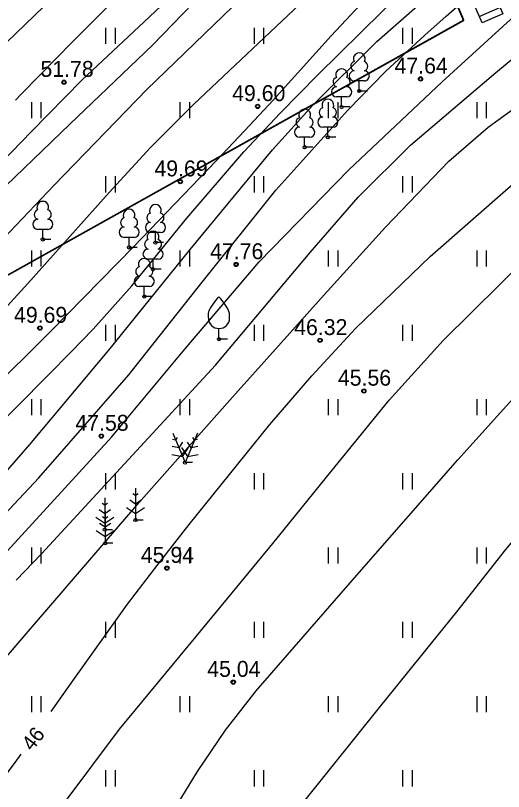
# Model space of a CAD drawing. Extents: x 643243 to 644029, y 6457933 to 6458373.
# Drawn here: x 643660.96 to 643683.97, y 6458190.07 to 6458226.65 of the extents above; entities that cross this region are included whole.
import ezdxf

# ---------------------------------------------------------------- set-up
doc = ezdxf.new("R2010")
doc.units = 0
for name, color, linetype in [('HALJASTUS', 7, 'Continuous'), ('HORISONTAAL', 7, 'Continuous'), ('KORGUS-EH2000', 7, 'Continuous'), ('MOOTMPUNKT', 7, 'Continuous'), ('PIIR', 7, 'Continuous'), ('PUU', 7, 'Continuous'), ('TEE', 7, 'Continuous')]:
    doc.layers.add(name, color=color, linetype=linetype)

msp = doc.modelspace()

# ---------------------------------------------------------------- linework, layer by layer
at = {"layer": 'HALJASTUS'}
for p, q in [((643665.208, 6458226.069), (643665.208, 6458225.308)), ((643665.663, 6458226.069), (643665.663, 6458225.308)), ((643672.208, 6458226.069), (643672.208, 6458225.308)), ((643672.663, 6458226.069), (643672.663, 6458225.308)), ((643679.208, 6458226.069), (643679.208, 6458225.308)), ((643679.663, 6458226.069), (643679.663, 6458225.308)), ((643661.708, 6458222.569), (643661.708, 6458221.808)), ((643662.163, 6458222.569), (643662.163, 6458221.808)), ((643668.708, 6458222.569), (643668.708, 6458221.808)), ((643669.163, 6458222.569), (643669.163, 6458221.808)), ((643675.708, 6458222.569), (643675.708, 6458221.808)), ((643676.163, 6458222.569), (643676.163, 6458221.808)), ((643682.708, 6458222.569), (643682.708, 6458221.808)), ((643683.163, 6458222.569), (643683.163, 6458221.808)), ((643665.208, 6458219.069), (643665.208, 6458218.308)), ((643665.663, 6458219.069), (643665.663, 6458218.308)), ((643672.208, 6458219.069), (643672.208, 6458218.308)), ((643672.663, 6458219.069), (643672.663, 6458218.308)), ((643679.208, 6458219.069), (643679.208, 6458218.308)), ((643679.663, 6458219.069), (643679.663, 6458218.308)), ((643661.708, 6458215.569), (643661.708, 6458214.808)), ((643662.163, 6458215.569), (643662.163, 6458214.808)), ((643668.708, 6458215.569), (643668.708, 6458214.808)), ((643669.163, 6458215.569), (643669.163, 6458214.808)), ((643675.708, 6458215.569), (643675.708, 6458214.808)), ((643676.163, 6458215.569), (643676.163, 6458214.808)), ((643682.708, 6458215.569), (643682.708, 6458214.808)), ((643683.163, 6458215.569), (643683.163, 6458214.808)), ((643665.208, 6458212.069), (643665.208, 6458211.308)), ((643665.663, 6458212.069), (643665.663, 6458211.308)), ((643672.208, 6458212.069), (643672.208, 6458211.308)), ((643672.663, 6458212.069), (643672.663, 6458211.308)), ((643679.208, 6458212.069), (643679.208, 6458211.308)), ((643679.663, 6458212.069), (643679.663, 6458211.308)), ((643661.708, 6458208.569), (643661.708, 6458207.808)), ((643662.163, 6458208.569), (643662.163, 6458207.808)), ((643668.708, 6458208.569), (643668.708, 6458207.808)), ((643669.163, 6458208.569), (643669.163, 6458207.808)), ((643675.708, 6458208.569), (643675.708, 6458207.808)), ((643676.163, 6458208.569), (643676.163, 6458207.808)), ((643682.708, 6458208.569), (643682.708, 6458207.808)), ((643683.163, 6458208.569), (643683.163, 6458207.808)), ((643665.208, 6458205.069), (643665.208, 6458204.308)), ((643665.663, 6458205.069), (643665.663, 6458204.308)), ((643672.208, 6458205.069), (643672.208, 6458204.308)), ((643672.663, 6458205.069), (643672.663, 6458204.308)), ((643679.208, 6458205.069), (643679.208, 6458204.308)), ((643679.663, 6458205.069), (643679.663, 6458204.308)), ((643661.708, 6458201.569), (643661.708, 6458200.808)), ((643662.163, 6458201.569), (643662.163, 6458200.808)), ((643668.708, 6458201.569), (643668.708, 6458200.808)), ((643669.163, 6458201.569), (643669.163, 6458200.808)), ((643675.708, 6458201.569), (643675.708, 6458200.808)), ((643676.163, 6458201.569), (643676.163, 6458200.808)), ((643682.708, 6458201.569), (643682.708, 6458200.808)), ((643683.163, 6458201.569), (643683.163, 6458200.808)), ((643665.208, 6458198.069), (643665.208, 6458197.308)), ((643665.663, 6458198.069), (643665.663, 6458197.308)), ((643672.208, 6458198.069), (643672.208, 6458197.308)), ((643672.663, 6458198.069), (643672.663, 6458197.308)), ((643679.208, 6458198.069), (643679.208, 6458197.308)), ((643679.663, 6458198.069), (643679.663, 6458197.308)), ((643661.708, 6458194.569), (643661.708, 6458193.808)), ((643662.163, 6458194.569), (643662.163, 6458193.808)), ((643668.708, 6458194.569), (643668.708, 6458193.808)), ((643669.163, 6458194.569), (643669.163, 6458193.808)), ((643675.708, 6458194.569), (643675.708, 6458193.808)), ((643676.163, 6458194.569), (643676.163, 6458193.808)), ((643682.708, 6458194.569), (643682.708, 6458193.808)), ((643683.163, 6458194.569), (643683.163, 6458193.808)), ((643665.208, 6458191.069), (643665.208, 6458190.308)), ((643665.663, 6458191.069), (643665.663, 6458190.308)), ((643672.208, 6458191.069), (643672.208, 6458190.308)), ((643672.663, 6458191.069), (643672.663, 6458190.308)), ((643679.208, 6458191.069), (643679.208, 6458190.308)), ((643679.663, 6458191.069), (643679.663, 6458190.308))]:
    msp.add_line(p, q, dxfattribs=at)
at = {"layer": 'HORISONTAAL'}
for points in [[(643644.615, 6458187.422), (643649.801, 6458191.33), (643652.342, 6458193.347), (643654.754, 6458195.508), (643660.225, 6458201.04), (643665.488, 6458206.772), (643668.944, 6458210.925), (643672.449, 6458215.034), (643676.678, 6458219.365), (643681.075, 6458223.527), (643685.376, 6458227.45), (643689.792, 6458231.233), (643696.026, 6458236.237), (643702.259, 6458241.24), (643709.984, 6458247.504), (643717.713, 6458253.764)], [(643653.33, 6458188.136), (643656.057, 6458191.201), (643661.463, 6458197.505), (643666.888, 6458203.794), (643671.191, 6458208.651), (643675.518, 6458213.487), (643678.403, 6458216.677), (643681.391, 6458219.773), (643683.255, 6458221.39), (643686.262, 6458223.565), (643689.229, 6458225.784), (643692.863, 6458228.944), (643698.221, 6458233.805), (643700.931, 6458236.199), (643703.704, 6458238.514), (643707.312, 6458241.089), (643709.138, 6458242.349), (643710.895, 6458243.696), (643716.221, 6458248.202), (643721.544, 6458252.709)], [(643660.992, 6458200.032), (643662.18, 6458201.277), (643666.296, 6458205.714), (643670.395, 6458210.165), (643674.863, 6458215.469), (643677.127, 6458218.091), (643679.58, 6458220.529), (643683.496, 6458223.873), (643687.465, 6458227.151), (643691.433, 6458230.449), (643695.4, 6458233.748), (643700.777, 6458238.283), (643706.154, 6458242.817), (643711.962, 6458247.55), (643717.841, 6458252.195)], [(643662.638, 6458193.832), (643663.585, 6458195.176), (643666.239, 6458198.895), (643667.682, 6458200.782), (643669.148, 6458202.652), (643672.958, 6458207.368), (643674.935, 6458209.665), (643676.998, 6458211.892), (643680.516, 6458215.292), (643684.19, 6458218.514), (643687.146, 6458221.027), (643690.103, 6458223.539), (643697.336, 6458229.676), (643704.568, 6458235.812), (643707.624, 6458238.538), (643712.096, 6458242.755), (643714.361, 6458244.829), (643716.695, 6458246.823), (643721.652, 6458250.778)], [(643663.202, 6458189.453), (643665.872, 6458193.008), (643669.484, 6458197.379), (643673.093, 6458201.751), (643675.826, 6458205.142), (643678.584, 6458208.514), (643681.122, 6458211.323), (643685.168, 6458215.311), (643689.319, 6458219.195), (643694.82, 6458224.378), (643700.392, 6458229.482), (643703.605, 6458232.325), (643706.821, 6458235.164), (643709.213, 6458237.304), (643711.607, 6458239.441), (643714.361, 6458241.66), (643718.704, 6458244.725)], [(643641.834, 6458204.094), (643643.436, 6458206.788), (643645.039, 6458209.483), (643646.152, 6458211.347), (643646.766, 6458212.239), (643647.464, 6458213.068), (643649.371, 6458214.947), (643652.343, 6458217.628), (643655.296, 6458220.326), (643659.222, 6458224.124), (643663.158, 6458227.915), (643666.818, 6458231.411), (643670.606, 6458234.764), (643673.743, 6458237.329), (643676.881, 6458239.895)], [(643667.072, 6458186.969), (643669.549, 6458191.008), (643670.863, 6458192.967), (643672.313, 6458194.821), (643677.049, 6458200.273), (643681.826, 6458205.696), (643685.258, 6458209.515), (643688.748, 6458213.278), (643689.865, 6458214.212), (643691.757, 6458215.362), (643692.683, 6458215.961), (643693.524, 6458216.659), (643695.246, 6458218.518), (643697.672, 6458221.461), (643700.188, 6458224.323), (643704.117, 6458228.264), (643706.158, 6458230.154), (643708.295, 6458231.941), (643709.823, 6458233.028), (643712.21, 6458234.515), (643714.532, 6458236.089), (643718.322, 6458239.071)], [(643660.962, 6458222.654), (643661.246, 6458222.953), (643663.664, 6458225.418), (643666.097, 6458227.87), (643669.008, 6458230.851), (643670.506, 6458232.294), (643672.086, 6458233.644), (643674.919, 6458235.878), (643677.752, 6458238.112)], [(643645.05, 6458203.176), (643646.034, 6458205.099), (643647.019, 6458207.023), (643647.735, 6458208.194), (643649.064, 6458209.785), (643650.552, 6458211.248), (643652.729, 6458213.16), (643656.103, 6458215.882), (643657.759, 6458217.272), (643659.347, 6458218.739), (643661.715, 6458221.171), (643664.093, 6458223.594), (643667.023, 6458226.354), (643669.955, 6458229.111), (643671.984, 6458231.33), (643672.998, 6458232.439), (643674.095, 6458233.459), (643676.16, 6458235.155), (643678.224, 6458236.852)], [(643657.226, 6458215.629), (643659.624, 6458217.79), (643663.524, 6458221.519), (643667.423, 6458225.248), (643671.749, 6458229.724), (643673.922, 6458231.949), (643676.221, 6458234.036), (643677.424, 6458235.035), (643678.627, 6458236.034)], [(643647.417, 6458202.682), (643650.763, 6458206.106), (643654.11, 6458209.53), (643662.777, 6458218.647), (643667.151, 6458223.163), (643671.669, 6458227.53), (643675.432, 6458231.002), (643679.195, 6458234.474)], [(643657.341, 6458209.419), (643661.55, 6458214.012), (643665.385, 6458218.31), (643667.332, 6458220.43), (643669.364, 6458222.465), (643674.629, 6458227.447), (643679.894, 6458232.428)], [(643635.637, 6458186.227), (643640.824, 6458190.847), (643645.714, 6458195.368), (643650.557, 6458199.938), (643656.619, 6458205.81), (643662.611, 6458211.754), (643666.539, 6458215.752), (643670.422, 6458219.793), (643671.768, 6458221.222), (643673.108, 6458222.658), (643675.849, 6458225.684), (643678.628, 6458228.674), (643679.678, 6458229.745), (643680.728, 6458230.817)], [(643658.002, 6458205.174), (643662.524, 6458209.713), (643663.578, 6458210.78), (643664.62, 6458211.859), (643666.443, 6458213.907), (643669.046, 6458217.096), (643671.724, 6458220.219), (643673.448, 6458222.05), (643675.211, 6458223.842), (643678.247, 6458226.838), (643681.283, 6458229.833)], [(643642.402, 6458188.456), (643645.542, 6458191.326), (643647.926, 6458193.334), (643651.611, 6458196.22), (643653.416, 6458197.709), (643655.142, 6458199.29), (643657.826, 6458202.071), (643661.643, 6458206.426), (643665.367, 6458210.864), (643669.196, 6458215.61), (643673.073, 6458220.32), (643674.985, 6458222.42), (643678, 6458225.425), (643681.196, 6458228.229), (643681.491, 6458228.47), (643681.786, 6458228.712)], [(643659.956, 6458202.629), (643662.054, 6458204.853), (643666.311, 6458209.709), (643669.762, 6458214.075), (643673.242, 6458218.416), (643676.637, 6458222.189), (643678.411, 6458224.001), (643680.265, 6458225.727), (643681.274, 6458226.616), (643682.283, 6458227.505)], [(643674.614, 6458189.664), (643678.189, 6458194.104), (643681.779, 6458198.534), (643684.084, 6458201.472), (643685.277, 6458202.913), (643686.571, 6458204.291), (643687.342, 6458204.922), (643688.874, 6458205.722), (643691.401, 6458206.545), (643692.669, 6458206.954), (643693.882, 6458207.462), (643702.415, 6458211.751), (643710.939, 6458216.07), (643713.394, 6458217.342), (643715.82, 6458218.7), (643716.596, 6458219.232), (643717.78, 6458220.371)], [(643659.043, 6458188.894), (643660.95, 6458191.437), (643661.225, 6458191.827)]]:
    msp.add_lwpolyline(points, dxfattribs=at)
at = {"layer": 'KORGUS-EH2000'}
for centre in [(643680.061, 6458223.658), (643663.248, 6458223.503), (643672.381, 6458222.362), (643668.732, 6458218.814), (643671.365, 6458214.91), (643662.112, 6458211.911), (643675.323, 6458211.333), (643677.389, 6458208.948), (643665.007, 6458206.822), (643668.1, 6458200.597), (643671.229, 6458195.223)]:
    msp.add_circle(centre, 0.1, dxfattribs=at)
at = {"layer": 'MOOTMPUNKT'}
for centre in [(643680.061, 6458223.658), (643663.248, 6458223.503), (643677.173, 6458223.085), (643672.381, 6458222.362), (643676.341, 6458222.334), (643675.691, 6458220.908), (643674.596, 6458220.437), (643668.732, 6458218.814), (643662.247, 6458216.09), (643666.318, 6458215.715), (643667.559, 6458215.94), (643671.365, 6458214.91), (643667.448, 6458214.688), (643667.033, 6458213.402), (643662.112, 6458211.911), (643670.556, 6458211.391), (643675.323, 6458211.333), (643677.389, 6458208.948), (643665.007, 6458206.822), (643668.955, 6458205.573), (643666.621, 6458202.866), (643665.169, 6458202.41), (643665.195, 6458201.775), (643668.1, 6458200.597), (643671.229, 6458195.223)]:
    msp.add_circle(centre, 0.075, dxfattribs=at)
at = {"layer": 'PIIR'}
msp.add_lwpolyline([(643524.52, 6458192.86), (643577.63, 6458217.12), (643596.21, 6458180.5), (643640.7, 6458203.32), (643682.1, 6458226.44), (643667.02, 6458261.82), (643757.99, 6458307.46), (643809.94, 6458318.75)], dxfattribs=at)
msp.add_lwpolyline([(643667.01, 6458261.77), (643682.09, 6458226.39), (643640.69, 6458203.28), (643622.44, 6458238.91)], close=True, dxfattribs=at)
at = {"layer": 'PUU'}
for p, q in [((643677.413, 6458223.56), (643676.933, 6458223.56)), ((643677.173, 6458223.085), (643677.173, 6458223.56)), ((643677.553, 6458223.085), (643677.173, 6458223.085)), ((643676.581, 6458222.809), (643676.101, 6458222.809)), ((643676.341, 6458222.334), (643676.341, 6458222.809)), ((643676.721, 6458222.334), (643676.341, 6458222.334)), ((643675.931, 6458221.383), (643675.451, 6458221.383)), ((643675.691, 6458220.908), (643675.691, 6458221.383)), ((643674.836, 6458220.912), (643674.356, 6458220.912)), ((643674.596, 6458220.437), (643674.596, 6458220.912)), ((643676.071, 6458220.908), (643675.691, 6458220.908)), ((643674.976, 6458220.437), (643674.596, 6458220.437)), ((643662.487, 6458216.565), (643662.007, 6458216.565)), ((643662.247, 6458216.09), (643662.247, 6458216.565)), ((643667.799, 6458216.415), (643667.319, 6458216.415)), ((643667.559, 6458215.94), (643667.559, 6458216.415)), ((643662.627, 6458216.09), (643662.247, 6458216.09)), ((643666.558, 6458216.19), (643666.078, 6458216.19)), ((643666.318, 6458215.715), (643666.318, 6458216.19)), ((643666.698, 6458215.715), (643666.318, 6458215.715)), ((643667.939, 6458215.94), (643667.559, 6458215.94)), ((643667.688, 6458215.163), (643667.208, 6458215.163)), ((643667.448, 6458214.688), (643667.448, 6458215.163)), ((643667.828, 6458214.688), (643667.448, 6458214.688)), ((643667.273, 6458213.877), (643666.793, 6458213.877)), ((643667.033, 6458213.402), (643667.033, 6458213.877)), ((643667.413, 6458213.402), (643667.033, 6458213.402)), ((643670.556, 6458211.391), (643670.556, 6458211.891)), ((643670.956, 6458211.391), (643670.556, 6458211.391)), ((643668.373, 6458206.955), (643668.955, 6458205.573)), ((643669.537, 6458206.955), (643668.955, 6458205.573)), ((643668.509, 6458206.633), (643668.362, 6458206.661)), ((643668.591, 6458206.758), (643668.509, 6458206.633)), ((643668.841, 6458206.531), (643668.664, 6458206.264)), ((643669.246, 6458206.264), (643669.069, 6458206.531)), ((643669.401, 6458206.633), (643669.319, 6458206.758)), ((643669.548, 6458206.661), (643669.401, 6458206.633)), ((643668.664, 6458206.264), (643668.349, 6458206.324)), ((643668.793, 6458206.281), (643669.074, 6458205.855)), ((643668.836, 6458205.855), (643669.117, 6458206.281)), ((643669.561, 6458206.324), (643669.246, 6458206.264)), ((643668.335, 6458205.951), (643668.836, 6458205.855)), ((643669.074, 6458205.855), (643669.575, 6458205.951)), ((643669.315, 6458205.573), (643668.955, 6458205.573)), ((643666.621, 6458204.366), (643666.621, 6458202.866)), ((643666.621, 6458204.016), (643666.497, 6458204.099)), ((643666.745, 6458204.099), (643666.621, 6458204.016)), ((643665.169, 6458203.56), (643665.045, 6458203.643)), ((643665.169, 6458203.91), (643665.169, 6458202.41)), ((643665.293, 6458203.643), (643665.169, 6458203.56)), ((643666.621, 6458203.616), (643666.354, 6458203.794)), ((643666.888, 6458203.794), (643666.621, 6458203.616)), ((643665.169, 6458203.16), (643664.902, 6458203.338)), ((643665.436, 6458203.338), (643665.169, 6458203.16)), ((643665.195, 6458203.275), (643665.195, 6458201.775)), ((643666.197, 6458203.455), (643666.621, 6458203.173)), ((643666.621, 6458203.173), (643667.045, 6458203.455)), ((643664.745, 6458202.999), (643665.169, 6458202.717)), ((643665.195, 6458202.925), (643665.071, 6458203.008)), ((643665.169, 6458202.717), (643665.593, 6458202.999)), ((643665.319, 6458203.008), (643665.195, 6458202.925)), ((643666.981, 6458202.866), (643666.621, 6458202.866)), ((643665.195, 6458202.525), (643664.928, 6458202.703)), ((643665.462, 6458202.703), (643665.195, 6458202.525)), ((643664.771, 6458202.364), (643665.195, 6458202.082)), ((643665.529, 6458202.41), (643665.169, 6458202.41)), ((643665.195, 6458202.082), (643665.619, 6458202.364)), ((643665.555, 6458201.775), (643665.195, 6458201.775))]:
    msp.add_line(p, q, dxfattribs=at)
for points in [[(643670.056, 6458212.391), (643670.056, 6458212.541), (643670.066, 6458212.606), (643670.101, 6458212.736), (643670.161, 6458212.856), (643670.306, 6458213.091), (643670.466, 6458213.296), (643670.556, 6458213.391)], [(643671.056, 6458212.391), (643671.056, 6458212.541), (643671.046, 6458212.606), (643671.011, 6458212.736), (643670.951, 6458212.856), (643670.806, 6458213.091), (643670.646, 6458213.296), (643670.556, 6458213.391)]]:
    msp.add_lwpolyline(points, dxfattribs=at)
for centre, radius, start, end in [((643677.173, 6458224.605), 0.277, 332.5799, 207.4201), ((643677.003, 6458224.258), 0.233, 109.0217, 253.1415), ((643677.343, 6458224.258), 0.233, 286.8508, 70.9859), ((643676.341, 6458223.854), 0.277, 332.5799, 207.4201), ((643676.171, 6458223.507), 0.233, 109.0217, 253.1415), ((643676.511, 6458223.507), 0.233, 286.8508, 70.9859), ((643676.936, 6458223.797), 0.238, 90.0016, 269.3953), ((643677.41, 6458223.797), 0.238, 270.6047, 89.9984), ((643676.104, 6458223.046), 0.238, 90.0016, 269.3953), ((643676.578, 6458223.046), 0.238, 270.6047, 89.9984), ((643675.691, 6458222.428), 0.277, 332.5799, 207.4201), ((643675.521, 6458222.081), 0.233, 109.0217, 253.1415), ((643675.861, 6458222.081), 0.233, 286.8508, 70.9859), ((643674.596, 6458221.957), 0.277, 332.5799, 207.4201), ((643674.426, 6458221.61), 0.233, 109.0217, 253.1415), ((643674.766, 6458221.61), 0.233, 286.8508, 70.9859), ((643675.454, 6458221.62), 0.238, 90.0016, 269.3953), ((643675.928, 6458221.62), 0.238, 270.6047, 89.9984), ((643674.359, 6458221.149), 0.238, 90.0016, 269.3953), ((643674.833, 6458221.149), 0.238, 270.6047, 89.9984), ((643662.247, 6458217.61), 0.277, 332.5799, 207.4201), ((643666.318, 6458217.235), 0.277, 332.5799, 207.4201), ((643667.559, 6458217.46), 0.277, 332.5799, 207.4201), ((643662.077, 6458217.263), 0.233, 109.0217, 253.1415), ((643662.417, 6458217.263), 0.233, 286.8508, 70.9859), ((643667.389, 6458217.113), 0.233, 109.0217, 253.1415), ((643667.729, 6458217.113), 0.233, 286.8508, 70.9859), ((643662.01, 6458216.802), 0.238, 90.0016, 269.3953), ((643662.484, 6458216.802), 0.238, 270.6047, 89.9984), ((643666.148, 6458216.888), 0.233, 109.0217, 253.1415), ((643666.488, 6458216.888), 0.233, 286.8508, 70.9859), ((643667.322, 6458216.652), 0.238, 90.0016, 269.3953), ((643667.796, 6458216.652), 0.238, 270.6047, 89.9984), ((643666.081, 6458216.427), 0.238, 90.0016, 269.3953), ((643666.555, 6458216.427), 0.238, 270.6047, 89.9984), ((643667.448, 6458216.208), 0.277, 332.5799, 207.4201), ((643667.278, 6458215.861), 0.233, 109.0217, 253.1415), ((643667.618, 6458215.861), 0.233, 286.8508, 70.9859), ((643667.211, 6458215.4), 0.238, 90.0016, 269.3953), ((643667.685, 6458215.4), 0.238, 270.6047, 89.9984), ((643667.033, 6458214.922), 0.277, 332.5799, 207.4201), ((643666.863, 6458214.575), 0.233, 109.0217, 253.1415), ((643667.203, 6458214.575), 0.233, 286.8508, 70.9859), ((643666.796, 6458214.114), 0.238, 90.0016, 269.3953), ((643667.27, 6458214.114), 0.238, 270.6047, 89.9984), ((643670.556, 6458212.391), 0.5, 180, 0)]:
    msp.add_arc(centre, radius, start, end, dxfattribs=at)
at = {"layer": 'TEE'}
msp.add_line((643682.831, 6458226.607), (643683.801, 6458227.029), dxfattribs=at)
msp.add_lwpolyline([(643682.964, 6458226.302), (643674.093, 6458246.688), (643675.063, 6458247.11), (643683.934, 6458226.724), (643682.964, 6458226.302)], dxfattribs=at)

# ---------------------------------------------------------------- texts
at = {"layer": 'HORISONTAAL'}
msp.add_text('46', height=0.7, rotation=52.225, dxfattribs=at).set_placement((643661.747, 6458191.936))
at = {"layer": 'KORGUS-EH2000'}
for s, p in [('51.78', (643662.139, 6458223.753)), ('47.64', (643678.835, 6458223.908)), ('49.60', (643671.176, 6458222.612)), ('49.69', (643667.511, 6458219.064)), ('47.76', (643670.14, 6458215.16)), ('49.69', (643660.891, 6458212.161)), ('46.32', (643674.102, 6458211.583)), ('45.56', (643676.164, 6458209.198)), ('47.58', (643663.786, 6458207.072)), ('45.94', (643666.874, 6458200.847)), ('45.04', (643670.003, 6458195.473))]:
    msp.add_text(s, height=0.75, dxfattribs=at).set_placement(p)

doc.saveas('drawing.dxf')
